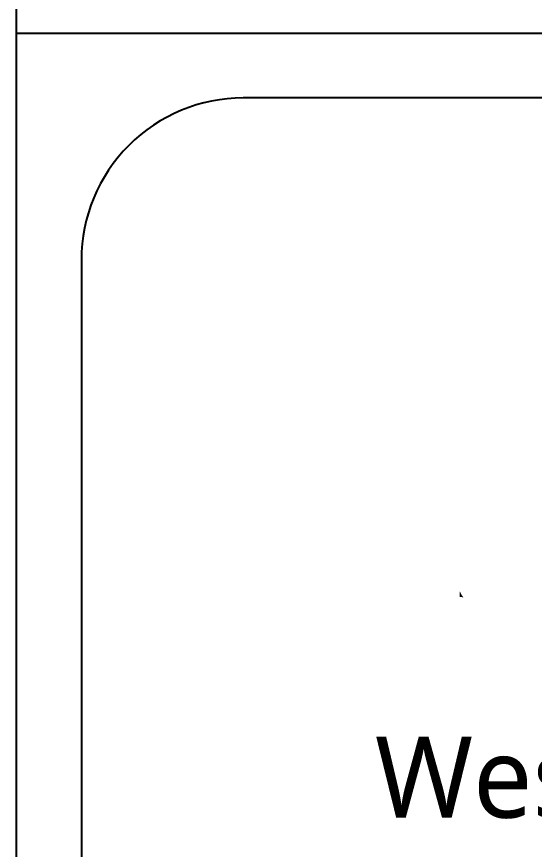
# Model space of a CAD drawing. Extents: x 0 to 420, y 0 to 297.
# Drawn here: x 352.5 to 360.49, y 69.24 to 82.1 of the extents above; entities that cross this region are included whole.
import ezdxf
from ezdxf.enums import TextEntityAlignment as Align

# ---------------------------------------------------------------- set-up
doc = ezdxf.new("R2010")
doc.units = 0
doc.layers.get('0').update_dxf_attribs({"linetype": 'CONTINUOUS'})
for name, color, linetype in [('T35', 3, 'CONTINUOUS'), ('TBLK18', 4, 'CONTINUOUS'), ('TBLK25', 1, 'CONTINUOUS'), ('TBLK35', 3, 'CONTINUOUS'), ('TBLK50', 7, 'CONTINUOUS')]:
    doc.layers.add(name, color=color, linetype=linetype)
doc.styles.add('ISO', font='iso3098b.shx')
doc.styles.add('logonorm', font='trebuc.TTF', dxfattribs={"width": 1.02, "height": 0.2})

# ---------------------------------------------------------------- blocks, each defined once
blk = doc.blocks.new('A3BBLK')
at = {"layer": 'TBLK50'}
blk.add_line((352.5, 4.5), (352.5, 292.5), dxfattribs=at)
blk = doc.blocks.new('State Logo')
at = {"layer": 'T35', "color": 1, "style": 'logonorm'}
blk.add_text('Western Australia', height=2.49981, dxfattribs=at).set_placement((0.047, -7.56), align=Align.MIDDLE)
blk = doc.blocks.new('title block')
at = {"layer": 'TBLK35'}
blk.add_line((352.5, 81.841), (410.5, 81.841), dxfattribs=at)
at = {"layer": 'TBLK50'}
blk.add_lwpolyline([(407, 80.841), (356, 80.841, 0.414214), (353.5, 78.341), (353.5, 60.5, 0.414214), (356, 58), (407, 58, 0.414214), (409.5, 60.5), (409.5, 78.341, 0.414214)], format="xyb", close=True, dxfattribs=at)
blk.add_blockref('A3BBLK', (0, 0))
at = {"layer": 'TBLK18', "xscale": 0.5000004146344864, "yscale": 0.5000004146344864, "zscale": 0.5000004146344864}
blk.add_blockref('State Logo', (364.797, 74.162), dxfattribs=at)
at = {"layer": 'TBLK18', "style": 'ISO'}
blk.add_attdef('MR_DIRECTORATE', text='', height=1.5, dxfattribs=at).set_placement((381.5, 67.119), align=Align.CENTER)
for tag, p in [('STREET_NAME', (355.514, 61.1)), ('SUBURB_POSTCODE', (388.488, 61.1)), ('TELEPHONE_NO.', (368.306, 58.836)), ('FAX_NO.', (393.555, 58.836))]:
    blk.add_attdef(tag, p, '', height=1.5, dxfattribs=at)
at = {"layer": 'TBLK25', "style": 'ISO'}
for tag, height, p in [('MR_BRANCH', 2, (381.5, 64.199)), ('ROAD_SECTION', 1.75, (384.5, 29.162)), ('SLK', 1.75, (384.5, 26.108)), ('CHAINAGE', 1.75, (384.5, 19.205))]:
    blk.add_attdef(tag, text='', height=height, dxfattribs=at).set_placement(p, align=Align.CENTER)
for tag, p, height in [('FILE_NUMBER', (371.773, 53.237), 2.5), ('DESIGNED_/_DRAWN', (371.773, 48.487), 2), ('VERIFIED', (371.773, 43.487), 2), ('APPROVED', (371.773, 38.487), 2), ('LOCAL_AUTHORITY', (370.48, 16.733), 1.25)]:
    blk.add_attdef(tag, p, '', height=height, dxfattribs=at)
at = {"layer": 'TBLK35', "style": 'ISO', "width": 0.9}
for tag, p in [('ROAD_PROJECT&NUMBER', (384.5, 32.231)), ('DRAWING_DESCRIPTION', (384.5, 22.288))]:
    blk.add_attdef(tag, text='', height=2.5, dxfattribs=at).set_placement(p, align=Align.CENTER)
at = {"layer": 'TBLK50', "style": 'ISO'}
blk.add_attdef('DRG_NUMBER', (356.803, 6.021), '', height=5, dxfattribs=at)

msp = doc.modelspace()

# ---------------------------------------------------------------- hatches: boundary and pattern name
at = {"layer": 'TBLK18', "linetype": 'Continuous', "lineweight": 0}
h = msp.add_hatch(color=256, dxfattribs=at)
edge = h.paths.add_edge_path()
edge.add_spline(control_points=[(359.344453, 73.2248559), (359.3444155, 73.22303), (359.3443405, 73.2193756), (359.3442224, 73.2138954), (359.3441134, 73.2084125), (359.3439867, 73.2029324), (359.34388, 73.1974495), (359.3437527, 73.1919694), (359.3436462, 73.1864865), (359.3435188, 73.1810064), (359.3434125, 73.1755237), (359.3432843, 73.1700429), (359.3431811, 73.1645627), (359.3430414, 73.1590723), (359.3429809, 73.153628), (359.3426814, 73.148002), (359.3432175, 73.1430564), (359.3409535, 73.1363379), (359.3465625, 73.1367682), (359.3499914, 73.1359302), (359.3538066, 73.1354217), (359.3575152, 73.1348086), (359.3612536, 73.134237), (359.3649855, 73.1336521), (359.3687185, 73.1330759), (359.372449, 73.1324809), (359.3761822, 73.1319043), (359.379917, 73.1313208), (359.3836483, 73.1307453), (359.3873866, 73.1301456), (359.3910887, 73.1295875), (359.3949297, 73.128936), (359.3982495, 73.128582), (359.4052647, 73.1266968), (359.3959439, 73.1340313), (359.3927209, 73.1388331), (359.3876807, 73.1447975), (359.3833867, 73.1505412), (359.3791674, 73.1564365), (359.3751796, 73.1623746), (359.3713821, 73.1683863), (359.3677538, 73.1744468), (359.364323, 73.1805787), (359.3610415, 73.1867561), (359.3579302, 73.1929919), (359.354955, 73.1992718), (359.3521413, 73.2056069), (359.3494492, 73.2119806), (359.34688, 73.2183937), (359.3452617, 73.2227026), (359.344453, 73.2248559)], knot_values=[0, 0, 0, 0, 0.0547912609, 0.1096538661, 0.1644451271, 0.2193087493, 0.2741000103, 0.3289636326, 0.3837548935, 0.4386185158, 0.4934097767, 0.548273399, 0.6030646599, 0.6579282822, 0.7127195431, 0.7675831654, 0.8224216603, 0.8772852826, 0.9150811266, 0.9528769706, 0.9906728146, 1.0284096173, 1.0662054613, 1.1039779643, 1.1417738082, 1.1795106109, 1.2173064549, 1.2551022989, 1.2928981429, 1.3306349456, 1.3684307896, 1.4061639177, 1.4439597616, 1.4816965643, 1.5571164455, 1.6315705978, 1.7051582532, 1.7779766575, 1.8501389962, 1.921715456, 1.9927680767, 2.0633756562, 2.1336117293, 2.2035345613, 2.2732048052, 2.3426593004, 2.411986677, 2.4811437453, 2.5502180246, 2.6192240451, 2.6192240451, 2.6192240451, 2.6192240451], degree=3, periodic=0)
h = msp.add_hatch(color=256, dxfattribs=at)
edge = h.paths.add_edge_path()
edge.add_spline(control_points=[(359.344453, 73.2248559), (359.3444155, 73.22303), (359.3443405, 73.2193756), (359.3442224, 73.2138954), (359.3441134, 73.2084125), (359.3439867, 73.2029324), (359.34388, 73.1974495), (359.3437527, 73.1919694), (359.3436462, 73.1864865), (359.3435188, 73.1810064), (359.3434125, 73.1755237), (359.3432843, 73.1700429), (359.3431811, 73.1645627), (359.3430414, 73.1590723), (359.3429809, 73.153628), (359.3426814, 73.148002), (359.3432175, 73.1430564), (359.3409535, 73.1363379), (359.3465625, 73.1367682), (359.3499914, 73.1359302), (359.3538066, 73.1354217), (359.3575152, 73.1348086), (359.3612536, 73.134237), (359.3649855, 73.1336521), (359.3687185, 73.1330759), (359.372449, 73.1324809), (359.3761822, 73.1319043), (359.379917, 73.1313208), (359.3836483, 73.1307453), (359.3873866, 73.1301456), (359.3910887, 73.1295875), (359.3949297, 73.128936), (359.3982495, 73.128582), (359.4052647, 73.1266968), (359.3959439, 73.1340313), (359.3927209, 73.1388331), (359.3876807, 73.1447975), (359.3833867, 73.1505412), (359.3791674, 73.1564365), (359.3751796, 73.1623746), (359.3713821, 73.1683863), (359.3677538, 73.1744468), (359.364323, 73.1805787), (359.3610415, 73.1867561), (359.3579302, 73.1929919), (359.354955, 73.1992718), (359.3521413, 73.2056069), (359.3494492, 73.2119806), (359.34688, 73.2183937), (359.3452617, 73.2227026), (359.344453, 73.2248559)], knot_values=[0, 0, 0, 0, 0.0547912609, 0.1096538661, 0.1644451271, 0.2193087493, 0.2741000103, 0.3289636326, 0.3837548935, 0.4386185158, 0.4934097767, 0.548273399, 0.6030646599, 0.6579282822, 0.7127195431, 0.7675831654, 0.8224216603, 0.8772852826, 0.9150811266, 0.9528769706, 0.9906728146, 1.0284096173, 1.0662054613, 1.1039779643, 1.1417738082, 1.1795106109, 1.2173064549, 1.2551022989, 1.2928981429, 1.3306349456, 1.3684307896, 1.4061639177, 1.4439597616, 1.4816965643, 1.5571164455, 1.6315705978, 1.7051582532, 1.7779766575, 1.8501389962, 1.921715456, 1.9927680767, 2.0633756562, 2.1336117293, 2.2035345613, 2.2732048052, 2.3426593004, 2.411986677, 2.4811437453, 2.5502180246, 2.6192240451, 2.6192240451, 2.6192240451, 2.6192240451], degree=3, periodic=0)
h = msp.add_hatch(color=256, dxfattribs=at)
edge = h.paths.add_edge_path()
edge.add_spline(control_points=[(359.344453, 73.2248559), (359.3444155, 73.22303), (359.3443405, 73.2193756), (359.3442224, 73.2138954), (359.3441134, 73.2084125), (359.3439867, 73.2029324), (359.34388, 73.1974495), (359.3437527, 73.1919694), (359.3436462, 73.1864865), (359.3435188, 73.1810064), (359.3434125, 73.1755237), (359.3432843, 73.1700429), (359.3431811, 73.1645627), (359.3430414, 73.1590723), (359.3429809, 73.153628), (359.3426814, 73.148002), (359.3432175, 73.1430564), (359.3409535, 73.1363379), (359.3465625, 73.1367682), (359.3499914, 73.1359302), (359.3538066, 73.1354217), (359.3575152, 73.1348086), (359.3612536, 73.134237), (359.3649855, 73.1336521), (359.3687185, 73.1330759), (359.372449, 73.1324809), (359.3761822, 73.1319043), (359.379917, 73.1313208), (359.3836483, 73.1307453), (359.3873866, 73.1301456), (359.3910887, 73.1295875), (359.3949297, 73.128936), (359.3982495, 73.128582), (359.4052647, 73.1266968), (359.3959439, 73.1340313), (359.3927209, 73.1388331), (359.3876807, 73.1447975), (359.3833867, 73.1505412), (359.3791674, 73.1564365), (359.3751796, 73.1623746), (359.3713821, 73.1683863), (359.3677538, 73.1744468), (359.364323, 73.1805787), (359.3610415, 73.1867561), (359.3579302, 73.1929919), (359.354955, 73.1992718), (359.3521413, 73.2056069), (359.3494492, 73.2119806), (359.34688, 73.2183937), (359.3452617, 73.2227026), (359.344453, 73.2248559)], knot_values=[0, 0, 0, 0, 0.0547912609, 0.1096538661, 0.1644451271, 0.2193087493, 0.2741000103, 0.3289636326, 0.3837548935, 0.4386185158, 0.4934097767, 0.548273399, 0.6030646599, 0.6579282822, 0.7127195431, 0.7675831654, 0.8224216603, 0.8772852826, 0.9150811266, 0.9528769706, 0.9906728146, 1.0284096173, 1.0662054613, 1.1039779643, 1.1417738082, 1.1795106109, 1.2173064549, 1.2551022989, 1.2928981429, 1.3306349456, 1.3684307896, 1.4061639177, 1.4439597616, 1.4816965643, 1.5571164455, 1.6315705978, 1.7051582532, 1.7779766575, 1.8501389962, 1.921715456, 1.9927680767, 2.0633756562, 2.1336117293, 2.2035345613, 2.2732048052, 2.3426593004, 2.411986677, 2.4811437453, 2.5502180246, 2.6192240451, 2.6192240451, 2.6192240451, 2.6192240451], degree=3, periodic=0)
h = msp.add_hatch(color=256, dxfattribs=at)
edge = h.paths.add_edge_path()
edge.add_spline(control_points=[(359.344453, 73.2248559), (359.3444155, 73.22303), (359.3443405, 73.2193756), (359.3442224, 73.2138954), (359.3441134, 73.2084125), (359.3439867, 73.2029324), (359.34388, 73.1974495), (359.3437527, 73.1919694), (359.3436462, 73.1864865), (359.3435188, 73.1810064), (359.3434125, 73.1755237), (359.3432843, 73.1700429), (359.3431811, 73.1645627), (359.3430414, 73.1590723), (359.3429809, 73.153628), (359.3426814, 73.148002), (359.3432175, 73.1430564), (359.3409535, 73.1363379), (359.3465625, 73.1367682), (359.3499914, 73.1359302), (359.3538066, 73.1354217), (359.3575152, 73.1348086), (359.3612536, 73.134237), (359.3649855, 73.1336521), (359.3687185, 73.1330759), (359.372449, 73.1324809), (359.3761822, 73.1319043), (359.379917, 73.1313208), (359.3836483, 73.1307453), (359.3873866, 73.1301456), (359.3910887, 73.1295875), (359.3949297, 73.128936), (359.3982495, 73.128582), (359.4052647, 73.1266968), (359.3959439, 73.1340313), (359.3927209, 73.1388331), (359.3876807, 73.1447975), (359.3833867, 73.1505412), (359.3791674, 73.1564365), (359.3751796, 73.1623746), (359.3713821, 73.1683863), (359.3677538, 73.1744468), (359.364323, 73.1805787), (359.3610415, 73.1867561), (359.3579302, 73.1929919), (359.354955, 73.1992718), (359.3521413, 73.2056069), (359.3494492, 73.2119806), (359.34688, 73.2183937), (359.3452617, 73.2227026), (359.344453, 73.2248559)], knot_values=[0, 0, 0, 0, 0.0547912609, 0.1096538661, 0.1644451271, 0.2193087493, 0.2741000103, 0.3289636326, 0.3837548935, 0.4386185158, 0.4934097767, 0.548273399, 0.6030646599, 0.6579282822, 0.7127195431, 0.7675831654, 0.8224216603, 0.8772852826, 0.9150811266, 0.9528769706, 0.9906728146, 1.0284096173, 1.0662054613, 1.1039779643, 1.1417738082, 1.1795106109, 1.2173064549, 1.2551022989, 1.2928981429, 1.3306349456, 1.3684307896, 1.4061639177, 1.4439597616, 1.4816965643, 1.5571164455, 1.6315705978, 1.7051582532, 1.7779766575, 1.8501389962, 1.921715456, 1.9927680767, 2.0633756562, 2.1336117293, 2.2035345613, 2.2732048052, 2.3426593004, 2.411986677, 2.4811437453, 2.5502180246, 2.6192240451, 2.6192240451, 2.6192240451, 2.6192240451], degree=3, periodic=0)

# ---------------------------------------------------------------- block references
at = {"color": 1}
msp.add_blockref('title block', (0, 0), dxfattribs=at)

doc.saveas('drawing.dxf')
